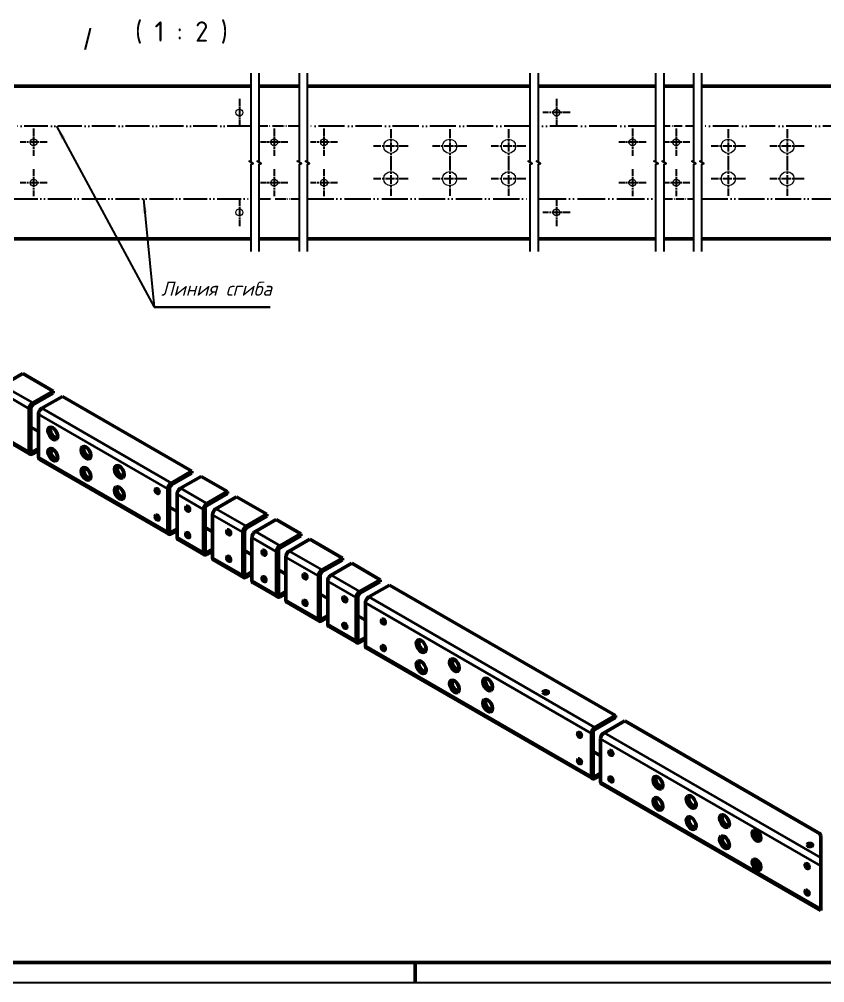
# Model space of a CAD drawing. Header units: millimetres. Extents: x 0 to 1188, y 0 to 840.
# Drawn here: x 398.8 to 796, y 0 to 475.3 of the extents above; entities that cross this region are included whole.
import ezdxf
from ezdxf.enums import TextEntityAlignment as Align

# ---------------------------------------------------------------- set-up
doc = ezdxf.new("R2010")
doc.units = ezdxf.units.MM
doc.header["$LTSCALE"] = 2
doc.linetypes.add('LT_04', pattern=[0.7087, 0.4724, -0.0591, 0.1181, -0.0591])
doc.linetypes.add('LT_16', pattern=[0.68, 0.48, -0.06, 0.01, -0.06, 0.01, -0.06])
for name, color, linetype, lineweight in [('Layer_01', 7, 'Continuous', 35), ('Layer_02', 7, 'Continuous', 50), ('Layer_05', 7, 'Continuous', 50), ('Layer_06', 7, 'Continuous', 25), ('Layer_07', 7, 'Continuous', 25), ('Layer_08', 7, 'Continuous', 25), ('Layer_10', 7, 'LT_04', 25), ('Layer_13', 7, 'Continuous', 50)]:
    doc.layers.add(name, color=color, linetype=linetype, lineweight=lineweight)
doc.styles.add('Style_03', font='GOST Common Italic.ttf')
doc.styles.add('Style_08', font='GOST Common Italic.ttf')
doc.styles.add('Style_09', font='AIGDT___.TTF')
doc.styles.add('Style_10', font='GOST Common.ttf')
doc.dimstyles.new('DimStyle_03', dxfattribs={"dimscale": 2, "dimtxt": 3.5, "dimasz": 3.5, "dimexe": 1, "dimexo": 0, "dimgap": 0.5, "dimtad": 1, "dimrnd": 1e-08, "dimtxsty": 'Style_03', "dimblk": 'Filled-1', "dimcen": 2.5, "dimdle": 15, "dimclrd": 256, "dimclre": 256, "dimclrt": 256, "dimazin": 2, "dimtfac": 0.714286, "dimtdec": 3, "dimtmove": 0, "dimatfit": 3, "dimlwd": -1, "dimlwe": 25})

# ---------------------------------------------------------------- blocks, each defined once
blk = doc.blocks.new('Block_41')
at = {"layer": 'Layer_05'}
for p, q in [((20, 5), (589, 5)), ((297, 5), (297, 0))]:
    blk.add_line(p, q, dxfattribs=at)
at = {"layer": 'Layer_05', "lineweight": 25}
blk.add_line((594, 0), (0, 0), dxfattribs=at)
blk = doc.blocks.new('Block_12')
at = {"layer": 'Layer_13', "lineweight": 30}
blk.add_line((0, 0), (8.181, 0), dxfattribs=at)
at = {"layer": 'Layer_08', "style": 'Style_08'}
blk.add_text('Линия сгиба', height=0.99786, dxfattribs=at).set_placement((0.5, 0.5), align=Align.BOTTOM_LEFT)
blk = doc.blocks.new('Filled-1')
at = {"color": 0}
for p, q in [((0, 0), (-1, 0.143)), ((-1, 0.143), (-1, -0.143)), ((-1, 0), (0, 0)), ((-1, -0.143), (0, 0))]:
    blk.add_line(p, q, dxfattribs=at)
at = {"color": 0, "flags": 128}
blk.add_lwpolyline([(-1, -0.143), (0, 0), (-1, 0.143), (-1, -0.143)], dxfattribs=at)
at = {"color": 0}
blk.add_solid([(-1, -0.143), (0, 0), (-1, 0.143), (-1, -0.143)], dxfattribs=at)

msp = doc.modelspace()

# ---------------------------------------------------------------- linework, layer by layer
at = {"layer": 'Layer_01'}
for p, q in [((390.3673, 294.7115), (405.4265, 286.0171)), ((403.7294, 283.0777), (388.6702, 291.7721)), ((472.1055, 243.6007), (408.2549, 280.4649)), ((409.952, 283.4043), (473.8026, 246.5401)), ((388.6702, 270.5432), (403.7294, 261.8488)), ((404.578, 262.3387), (405.4265, 261.8488)), ((408.2549, 259.236), (472.1055, 222.3718)), ((478.328, 243.9273), (491.2899, 236.4438)), ((489.5929, 233.5044), (476.631, 240.9879)), ((495.8154, 233.831), (510.753, 225.2068)), ((509.0559, 222.2674), (494.1183, 230.8916)), ((472.954, 222.8617), (473.8026, 222.3718)), ((476.631, 219.759), (489.5929, 212.2755)), ((525.7244, 212.6439), (513.5814, 219.6546)), ((515.2785, 222.594), (527.4214, 215.5833)), ((490.4414, 212.7654), (491.2899, 212.2755)), ((494.1183, 209.6627), (509.0559, 201.0385)), ((546.3852, 200.7154), (530.2498, 210.0311)), ((531.9469, 212.9705), (548.0822, 203.6547)), ((509.9045, 201.5284), (510.753, 201.0385)), ((552.6077, 201.042), (566.647, 192.9364)), ((513.5814, 198.4257), (525.7244, 191.415)), ((564.9499, 189.997), (550.9106, 198.1026)), ((526.5729, 191.9049), (527.4214, 191.415)), ((571.1725, 190.3236), (682.6659, 125.9528)), ((530.2498, 188.8022), (546.3852, 179.4864)), ((680.9689, 123.0134), (569.4754, 187.3842)), ((547.2337, 179.9763), (548.0822, 179.4864)), ((550.9106, 176.8737), (564.9499, 168.7681)), ((565.7985, 169.258), (566.647, 168.7681)), ((569.4754, 166.1553), (680.9689, 101.7845)), ((794.0996, 57.6973), (685.4944, 120.4006)), ((687.1914, 123.34), (794.0996, 61.6165)), ((681.8174, 102.2744), (682.6659, 101.7845)), ((685.4944, 99.1717), (794.0996, 36.4684))]:
    msp.add_line(p, q, dxfattribs=at)
at = {"layer": 'Layer_02'}
for p, q in [((396.246, 442.319), (513.1328, 442.319)), ((517.1328, 442.319), (536.9311, 442.319)), ((540.9312, 442.319), (650.8073, 442.319)), ((654.8073, 442.319), (712.8114, 442.319)), ((716.8113, 442.319), (731.4782, 442.319)), ((735.4783, 442.319), (844.0072, 442.319)), ((513.1328, 367.0331), (396.246, 367.0331)), ((536.9311, 367.0331), (517.1328, 367.0331)), ((650.8073, 367.0331), (540.9312, 367.0331)), ((712.8114, 367.0331), (654.8073, 367.0331)), ((731.4782, 367.0331), (716.8113, 367.0331)), ((844.0072, 367.0331), (735.4783, 367.0331)), ((390.3673, 294.7115), (400.5496, 300.5903)), ((400.5496, 300.5903), (415.6088, 291.8958)), ((415.6088, 291.8958), (405.4265, 286.0171)), ((405.4265, 285.0373), (415.6088, 290.916)), ((415.6088, 290.916), (415.6088, 291.8958)), ((409.952, 283.4043), (420.1343, 289.2831)), ((420.1343, 289.2831), (483.9849, 252.4189)), ((403.7294, 283.0777), (403.7294, 261.8488)), ((404.578, 262.3387), (404.578, 283.5676)), ((408.2549, 259.236), (408.2549, 280.4649)), ((408.2549, 271.9733), (404.578, 274.0962)), ((389.1673, 269.4445), (404.2265, 260.7501)), ((408.2549, 263.4818), (405.4265, 261.8488)), ((405.4265, 260.869), (408.2549, 262.502)), ((414.253, 261.7192), (416.0656, 262.7657)), ((408.752, 258.1373), (472.6026, 221.2732)), ((483.9849, 252.4189), (473.8026, 246.5401)), ((483.9849, 251.4391), (483.9849, 252.4189)), ((473.8026, 245.5603), (483.9849, 251.4391)), ((478.328, 243.9273), (488.5104, 249.8061)), ((488.5104, 249.8061), (501.4723, 242.3226)), ((472.1055, 243.6007), (472.1055, 222.3718)), ((472.954, 222.8617), (472.954, 244.0906)), ((476.631, 219.759), (476.631, 240.9879)), ((501.4723, 242.3226), (491.2899, 236.4438)), ((491.2899, 235.464), (501.4723, 241.3428)), ((495.8154, 233.831), (505.9977, 239.7098)), ((501.4723, 241.3428), (501.4723, 242.3226)), ((505.9977, 239.7098), (520.9353, 231.0855)), ((476.631, 232.4964), (472.954, 234.6193)), ((489.5929, 233.5044), (489.5929, 212.2755)), ((490.4414, 212.7654), (490.4414, 233.9943)), ((494.1183, 209.6627), (494.1183, 230.8916)), ((520.9353, 231.0855), (510.753, 225.2068)), ((510.753, 224.227), (520.9353, 230.1058)), ((515.2785, 222.594), (525.4608, 228.4728)), ((520.9353, 230.1058), (520.9353, 231.0855)), ((525.4608, 228.4728), (537.6038, 221.462)), ((476.631, 224.0048), (473.8026, 222.3718)), ((494.1183, 222.4), (490.4414, 224.5229)), ((473.8026, 221.392), (476.631, 223.025)), ((477.128, 218.6604), (490.0899, 211.1768)), ((481.7688, 221.7456), (481.972, 221.8629)), ((509.0559, 222.2674), (509.0559, 201.0385)), ((509.9045, 201.5284), (509.9045, 222.7573)), ((513.5814, 198.4257), (513.5814, 219.6546)), ((537.6038, 221.462), (527.4214, 215.5833)), ((527.4214, 214.6035), (537.6038, 220.4822)), ((531.9469, 212.9705), (542.1292, 218.8492)), ((537.6038, 220.4822), (537.6038, 221.462)), ((542.1292, 218.8492), (558.2645, 209.5335)), ((494.1183, 213.9085), (491.2899, 212.2755)), ((491.2899, 211.2957), (494.1183, 212.9287)), ((513.5814, 211.163), (509.9045, 213.2859)), ((525.7244, 212.6439), (525.7244, 191.415)), ((526.5729, 191.9049), (526.5729, 213.1338)), ((530.2498, 188.8022), (530.2498, 210.0311)), ((558.2645, 209.5335), (548.0822, 203.6547)), ((558.2645, 208.5537), (558.2645, 209.5335)), ((494.6154, 208.564), (509.553, 199.9398)), ((548.0822, 202.6749), (558.2645, 208.5537)), ((552.6077, 201.042), (562.79, 206.9207)), ((562.79, 206.9207), (576.8293, 198.8151)), ((513.5814, 202.6715), (510.753, 201.0385)), ((510.753, 200.0587), (513.5814, 201.6917)), ((530.2498, 201.5395), (526.5729, 203.6624)), ((546.3852, 200.7154), (546.3852, 179.4864)), ((547.2337, 179.9763), (547.2337, 201.2053)), ((514.0785, 197.327), (526.2214, 190.3163)), ((550.9106, 176.8737), (550.9106, 198.1026)), ((576.8293, 198.8151), (566.647, 192.9364)), ((566.647, 191.9566), (576.8293, 197.8353)), ((571.1725, 190.3236), (581.3548, 196.2023)), ((576.8293, 197.8353), (576.8293, 198.8151)), ((581.3548, 196.2023), (692.8483, 131.8316)), ((530.2498, 193.048), (527.4214, 191.415)), ((527.4214, 190.4352), (530.2498, 192.0682)), ((550.9106, 189.611), (547.2337, 191.7339)), ((565.7985, 169.258), (565.7985, 190.4869)), ((530.7469, 187.7035), (546.8822, 178.3878)), ((564.9499, 189.997), (564.9499, 168.7681)), ((569.4754, 166.1553), (569.4754, 187.3842)), ((550.9106, 181.1194), (548.0822, 179.4864)), ((569.4754, 178.8926), (565.7985, 181.0155)), ((548.0822, 178.5067), (550.9106, 180.1396)), ((551.4077, 175.775), (565.447, 167.6694)), ((569.4754, 170.4011), (566.647, 168.7681)), ((566.647, 167.7883), (569.4754, 169.4213)), ((569.9725, 165.0566), (681.4659, 100.6858)), ((692.8483, 131.8316), (682.6659, 125.9528)), ((682.6659, 124.973), (692.8483, 130.8518)), ((687.1914, 123.34), (697.3738, 129.2188)), ((692.8483, 130.8518), (692.8483, 131.8316)), ((697.3738, 129.2188), (792.6938, 74.1857)), ((680.9689, 123.0134), (680.9689, 101.7845)), ((681.8174, 102.2744), (681.8174, 123.5033)), ((685.4944, 99.1717), (685.4944, 120.4006)), ((685.4944, 111.909), (681.8174, 114.0319)), ((685.4944, 103.4175), (682.6659, 101.7845)), ((682.6659, 100.8047), (685.4944, 102.4377)), ((690.4946, 101.0788), (690.8116, 101.2618)), ((685.9914, 98.073), (794.0996, 35.6567)), ((794.0996, 61.6165), (794.0996, 72.2262)), ((794.0996, 61.6165), (794.0996, 57.6973)), ((794.0996, 57.6973), (794.0996, 36.4684)), ((794.0996, 36.4684), (794.0996, 35.6567))]:
    msp.add_line(p, q, dxfattribs=at)
at = {"layer": 'Layer_02', "lineweight": 18}
for centre, radius in [((507.3814, 429.319), 1.7), ((663.7195, 429.319), 1.7), ((405.8814, 414.676), 1.7), ((524.5208, 414.676), 1.7), ((549.0653, 414.676), 1.7), ((582.0653, 412.676), 3.5), ((611.0653, 412.676), 3.5), ((640.0653, 412.676), 3.5), ((701.2195, 414.676), 1.7), ((722.7678, 414.676), 1.7), ((748.4404, 412.676), 3.5), ((777.4404, 412.676), 3.5), ((582.0653, 396.676), 3.5), ((611.0653, 396.676), 3.5), ((640.0653, 396.676), 3.5), ((748.4404, 396.676), 3.5), ((777.4404, 396.676), 3.5), ((405.8814, 394.676), 1.7), ((524.5208, 394.676), 1.7), ((549.0653, 394.676), 1.7), ((701.2195, 394.676), 1.7), ((722.7678, 394.676), 1.7), ((507.3814, 380.0331), 1.7), ((663.7195, 380.0331), 1.7)]:
    msp.add_circle(centre, radius, dxfattribs=at)
at = {"layer": 'Layer_02'}
for centre, major_axis, start_param, end_param in [((405.4265, 284.0575), (-1.2, -2.0785), 3.92699082, 5.49778714), ((405.4265, 284.0575), (0.6, 1.0392), 0.78539816, 2.35619449), ((409.952, 281.4447), (1.2, 2.0785), 0.78539816, 2.35619449), ((415.7746, 271.2244), (1.4, -2.4249), 2.45830586, 6.9664721), ((416.1988, 271.4694), (-1.4, 2.4249), 0.15210876, 2.98948389), ((405.4265, 262.8286), (-1.2, -2.0785), 5.49778714, 7.06858347), ((405.4265, 262.8286), (-0.6, -1.0392), 5.49778714, 7.06858347), ((415.7746, 260.7733), (-1.4, 2.4249), 5.59989852, 9.42477796), ((416.1988, 261.0182), (-1.4, 2.4249), 0.15210876, 2.98948389), ((432.1794, 261.7531), (-1.4, 2.4249), 5.59989852, 9.42477796), ((432.6037, 261.998), (-1.4, 2.4249), 0.15210876, 2.98948389), ((409.952, 260.2158), (-1.2, -2.0785), 5.49778714, 6.28318531), ((415.7746, 260.7733), (1.4, -2.4249), 0, 0.68328679), ((432.1794, 261.7531), (1.4, -2.4249), 0, 0.68328679), ((432.1794, 251.3019), (1.4, -2.4249), 2.45830586, 6.9664721), ((432.6037, 251.5469), (-1.4, 2.4249), 0.15210876, 2.98948389), ((448.5843, 252.2817), (1.4, -2.4249), 2.45830586, 6.9664721), ((449.0086, 252.5267), (-1.4, 2.4249), 0.15210876, 2.98948389), ((448.5843, 241.8306), (-1.4, 2.4249), 5.59989852, 9.42477796), ((449.0086, 242.0755), (-1.4, 2.4249), 0.15210876, 2.98948389), ((467.6762, 243.0553), (0.68, -1.1778), 3.81533856, 5.6094394), ((473.8026, 244.5805), (-1.2, -2.0785), 3.92699082, 5.49778714), ((473.8026, 244.5805), (0.6, 1.0392), 0.78539816, 2.35619449), ((478.328, 241.9677), (1.2, 2.0785), 0.78539816, 2.35619449), ((448.5843, 241.8306), (1.4, -2.4249), 0, 0.68328679), ((482.7258, 234.3664), (0.68, -1.1778), 3.81533856, 5.6094394), ((491.2899, 234.4842), (-1.2, -2.0785), 3.92699082, 5.49778714), ((491.2899, 234.4842), (0.6, 1.0392), 0.78539816, 2.35619449), ((495.8154, 231.8714), (1.2, 2.0785), 0.78539816, 2.35619449), ((467.6762, 229.9914), (0.68, -1.1778), 3.81533856, 5.6094394), ((510.753, 223.2472), (-1.2, -2.0785), 3.92699082, 5.49778714), ((510.753, 223.2472), (0.6, 1.0392), 0.78539816, 2.35619449), ((473.8026, 223.3516), (-1.2, -2.0785), 5.49778714, 7.06858347), ((473.8026, 223.3516), (-0.6, -1.0392), 5.49778714, 7.06858347), ((478.328, 220.7388), (-1.2, -2.0785), 5.49778714, 6.28318531), ((482.7258, 221.3024), (0.68, -1.1778), 3.81533856, 5.6094394), ((502.9385, 222.6966), (0.68, -1.1778), 3.81533856, 5.6094394), ((515.2785, 220.6344), (1.2, 2.0785), 0.78539816, 2.35619449), ((527.4214, 213.6237), (-1.2, -2.0785), 3.92699082, 5.49778714), ((527.4214, 213.6237), (0.6, 1.0392), 0.78539816, 2.35619449), ((491.2899, 213.2553), (-1.2, -2.0785), 5.49778714, 7.06858347), ((491.2899, 213.2553), (-0.6, -1.0392), 5.49778714, 7.06858347), ((495.8154, 210.6425), (-1.2, -2.0785), 5.49778714, 6.28318531), ((502.9385, 209.6326), (0.68, -1.1778), 3.81533856, 5.6094394), ((520.3566, 212.6403), (0.68, -1.1778), 3.81533856, 5.6094394), ((531.9469, 211.0109), (1.2, 2.0785), 0.78539816, 2.35619449), ((510.753, 202.0183), (-1.2, -2.0785), 5.49778714, 7.06858347), ((510.753, 202.0183), (-0.6, -1.0392), 5.49778714, 7.06858347), ((520.3566, 199.5763), (0.68, -1.1778), 3.81533856, 5.6094394), ((540.5693, 200.9705), (0.68, -1.1778), 3.81533856, 5.6094394), ((548.0822, 201.6952), (-1.2, -2.0785), 3.92699082, 5.49778714), ((548.0822, 201.6952), (0.6, 1.0392), 0.78539816, 2.35619449), ((552.6077, 199.0824), (1.2, 2.0785), 0.78539816, 2.35619449), ((515.2785, 199.4055), (-1.2, -2.0785), 5.49778714, 6.28318531), ((527.4214, 192.3948), (-1.2, -2.0785), 5.49778714, 7.06858347), ((527.4214, 192.3948), (-0.6, -1.0392), 5.49778714, 7.06858347), ((560.1831, 189.6464), (0.68, -1.1778), 3.81533856, 5.6094394), ((566.647, 190.9768), (-1.2, -2.0785), 3.92699082, 5.49778714), ((566.647, 190.9768), (0.6, 1.0392), 0.78539816, 2.35619449), ((571.1725, 188.364), (1.2, 2.0785), 0.78539816, 2.35619449), ((531.9469, 189.782), (-1.2, -2.0785), 5.49778714, 6.28318531), ((540.5693, 187.9065), (0.68, -1.1778), 3.81533856, 5.6094394), ((548.0822, 180.4662), (-1.2, -2.0785), 5.49778714, 7.06858347), ((548.0822, 180.4662), (-0.6, -1.0392), 5.49778714, 7.06858347), ((552.6077, 177.8535), (-1.2, -2.0785), 5.49778714, 6.28318531), ((560.1831, 176.5825), (0.68, -1.1778), 3.81533856, 5.6094394), ((579.1981, 178.6681), (0.68, -1.1778), 3.81533856, 5.6094394), ((566.647, 169.7479), (-1.2, -2.0785), 5.49778714, 7.06858347), ((566.647, 169.7479), (-0.6, -1.0392), 5.49778714, 7.06858347), ((597.4415, 166.339), (1.4, -2.4249), 2.45830586, 6.9664721), ((597.8657, 166.5839), (-1.4, 2.4249), 0.15210876, 2.98948389), ((571.1725, 167.1351), (-1.2, -2.0785), 5.49778714, 6.28318531), ((579.1981, 165.6041), (0.68, -1.1778), 3.81533856, 5.6094394), ((597.4415, 155.8878), (-1.4, 2.4249), 5.59989852, 9.42477796), ((597.8657, 156.1328), (-1.4, 2.4249), 0.15210876, 2.98948389), ((613.8464, 156.8676), (-1.4, 2.4249), 5.59989852, 9.42477796), ((614.2706, 157.1126), (-1.4, 2.4249), 0.15210876, 2.98948389), ((597.4415, 155.8878), (1.4, -2.4249), 0, 0.68328679), ((613.8464, 156.8676), (1.4, -2.4249), 0, 0.68328679), ((613.8464, 146.4165), (1.4, -2.4249), 2.45830586, 6.9664721), ((614.2706, 146.6614), (-1.4, 2.4249), 0.15210876, 2.98948389), ((630.2512, 147.3963), (1.4, -2.4249), 2.45830586, 6.9664721), ((630.6755, 147.6412), (-1.4, 2.4249), 0.15210876, 2.98948389), ((658.3941, 142.2523), (-1.36, 0), 3.81533856, 5.6094394), ((630.2512, 136.9451), (-1.4, 2.4249), 5.59989852, 9.42477796), ((630.6755, 137.1901), (-1.4, 2.4249), 0.15210876, 2.98948389), ((630.2512, 136.9451), (1.4, -2.4249), 0, 0.68328679), ((682.6659, 123.9932), (-1.2, -2.0785), 3.92699082, 5.49778714), ((682.6659, 123.9932), (0.6, 1.0392), 0.78539816, 2.35619449), ((675.9303, 122.8197), (0.68, -1.1778), 3.81533856, 5.6094394), ((687.1914, 121.3804), (1.2, 2.0785), 0.78539816, 2.35619449), ((691.4277, 113.8723), (0.68, -1.1778), 3.81533856, 5.6094394), ((675.9303, 109.7558), (0.68, -1.1778), 3.81533856, 5.6094394), ((682.6659, 102.7643), (-1.2, -2.0785), 5.49778714, 7.06858347), ((682.6659, 102.7643), (-0.6, -1.0392), 5.49778714, 7.06858347), ((691.4277, 100.8083), (0.68, -1.1778), 3.81533856, 5.6094394), ((714.1966, 98.9304), (1.4, -2.4249), 2.45830586, 6.9664721), ((714.6208, 99.1754), (-1.4, 2.4249), 0.15210876, 2.98948389), ((687.1914, 100.1515), (-1.2, -2.0785), 5.49778714, 6.28318531), ((714.1966, 88.4792), (-1.4, 2.4249), 5.59989852, 9.42477796), ((714.6208, 88.7242), (-1.4, 2.4249), 0.15210876, 2.98948389), ((730.6015, 89.459), (-1.4, 2.4249), 5.59989852, 9.42477796), ((731.0257, 89.704), (-1.4, 2.4249), 0.15210876, 2.98948389), ((714.1966, 88.4792), (1.4, -2.4249), 0, 0.68328679), ((730.6015, 89.459), (1.4, -2.4249), 0, 0.68328679), ((730.6015, 79.0079), (1.4, -2.4249), 2.45830586, 6.9664721), ((731.0257, 79.2528), (-1.4, 2.4249), 0.15210876, 2.98948389), ((747.0063, 79.9877), (1.4, -2.4249), 2.45830586, 6.9664721), ((747.4306, 80.2326), (-1.4, 2.4249), 0.15210876, 2.98948389), ((747.0063, 69.5365), (-1.4, 2.4249), 5.59989852, 9.42477796), ((747.4306, 69.7815), (-1.4, 2.4249), 0.15210876, 2.98948389), ((763.2698, 73.0475), (-0.9, 1.5588), 0.19133205, 2.9502606), ((789.2996, 72.2262), (4.8, 0), 0, 0.78539816), ((747.0063, 69.5365), (1.4, -2.4249), 0, 0.68328679), ((788.7256, 67.0054), (-1.36, 0), 3.81533856, 5.6094394), ((763.2698, 58.6771), (-0.9, 1.5588), 0.19133205, 2.9502606), ((788.16, 58.0239), (0.68, -1.1778), 3.81533856, 5.6094394), ((788.16, 44.96), (0.68, -1.1778), 3.81533856, 5.6094394), ((788.7256, 43.8169), (1.36, 0), 2.00750261, 2.47393038)]:
    msp.add_ellipse(centre, major_axis=major_axis, ratio=0.57735027, start_param=start_param, end_param=end_param, dxfattribs=at)
for centre, major_axis in [((415.3503, 270.9795), (1.7, -2.9445)), ((415.3503, 260.5283), (-1.7, 2.9445)), ((431.7552, 261.5081), (-1.7, 2.9445)), ((431.7552, 251.057), (1.7, -2.9445)), ((448.1601, 252.0368), (1.7, -2.9445)), ((448.1601, 241.5856), (-1.7, 2.9445)), ((466.8277, 242.5654), (-0.68, 1.1778)), ((481.8773, 233.8765), (-0.68, 1.1778)), ((466.8277, 229.5015), (-0.68, 1.1778)), ((502.09, 222.2067), (-0.68, 1.1778)), ((481.8773, 220.8126), (-0.68, 1.1778)), ((502.09, 209.1427), (-0.68, 1.1778)), ((519.5081, 212.1504), (-0.68, 1.1778)), ((519.5081, 199.0864), (-0.68, 1.1778)), ((539.7208, 200.4806), (-0.68, 1.1778)), ((559.3346, 189.1565), (-0.68, 1.1778)), ((539.7208, 187.4166), (-0.68, 1.1778)), ((559.3346, 176.0926), (-0.68, 1.1778)), ((578.3496, 178.1782), (-0.68, 1.1778)), ((578.3496, 165.1142), (-0.68, 1.1778)), ((597.0172, 166.094), (1.7, -2.9445)), ((597.0172, 155.6429), (-1.7, 2.9445)), ((613.4221, 156.6227), (-1.7, 2.9445)), ((613.4221, 146.1715), (1.7, -2.9445)), ((629.827, 147.1513), (1.7, -2.9445)), ((658.3941, 143.2321), (-1.36, 0)), ((629.827, 136.7002), (-1.7, 2.9445)), ((675.0818, 122.3298), (-0.68, 1.1778)), ((690.5792, 113.3824), (-0.68, 1.1778)), ((675.0818, 109.2659), (-0.68, 1.1778)), ((690.5792, 100.3184), (-0.68, 1.1778)), ((713.7723, 98.6855), (1.7, -2.9445)), ((713.7723, 88.2343), (-1.7, 2.9445)), ((730.1772, 89.2141), (-1.7, 2.9445)), ((730.1772, 78.7629), (1.7, -2.9445)), ((746.5821, 79.7427), (1.7, -2.9445)), ((746.5821, 69.2916), (-1.7, 2.9445)), ((762.4213, 72.5576), (-1.52, 2.6327)), ((762.9275, 72.8498), (0.9, -1.5588)), ((788.7256, 67.9852), (-1.36, 0)), ((762.4213, 58.1872), (-1.52, 2.6327)), ((762.9275, 58.4795), (0.9, -1.5588)), ((787.3114, 57.534), (-0.68, 1.1778)), ((787.3114, 44.4701), (-0.68, 1.1778))]:
    msp.add_ellipse(centre, major_axis=major_axis, ratio=0.57735027, dxfattribs=at)
at = {"layer": 'Layer_06', "flags": 128}
for points in [[(513.1328, 360.6831), (513.1328, 403.8307), (514.1328, 404.0987), (512.1328, 405.2534), (513.1328, 405.5213), (513.1328, 448.669)], [(517.1328, 360.6831), (517.1328, 403.8307), (518.1328, 404.0987), (516.1328, 405.2534), (517.1328, 405.5213), (517.1328, 448.669)], [(536.9311, 360.6831), (536.9311, 403.8307), (537.9311, 404.0987), (535.9312, 405.2534), (536.9311, 405.5213), (536.9311, 448.669)], [(540.9312, 360.6831), (540.9312, 403.8307), (541.9311, 404.0987), (539.9312, 405.2534), (540.9312, 405.5213), (540.9312, 448.669)], [(650.8073, 360.6831), (650.8073, 403.8307), (651.8073, 404.0987), (649.8073, 405.2534), (650.8073, 405.5213), (650.8073, 448.669)], [(654.8073, 360.6831), (654.8073, 403.8307), (655.8073, 404.0987), (653.8074, 405.2534), (654.8073, 405.5213), (654.8073, 448.669)], [(712.8114, 360.6831), (712.8114, 403.8307), (713.8114, 404.0987), (711.8114, 405.2534), (712.8114, 405.5213), (712.8114, 448.669)], [(716.8114, 360.6831), (716.8114, 403.8307), (717.8114, 404.0987), (715.8114, 405.2534), (716.8114, 405.5213), (716.8114, 448.669)], [(731.4782, 360.6831), (731.4782, 403.8307), (732.4782, 404.0987), (730.4782, 405.2534), (731.4782, 405.5213), (731.4782, 448.669)], [(735.4782, 360.6831), (735.4782, 403.8307), (736.4782, 404.0987), (734.4782, 405.2534), (735.4782, 405.5213), (735.4782, 448.669)]]:
    msp.add_lwpolyline(points, dxfattribs=at)
at = {"layer": 'Layer_07', "linetype": 'LT_04', "ltscale": 3.72192}
for p, q in [((507.3814, 436.019), (507.3814, 422.619)), ((663.7195, 436.019), (663.7195, 422.619)), ((670.4195, 429.319), (657.0195, 429.319)), ((405.8814, 421.376), (405.8814, 407.976)), ((524.5208, 421.376), (524.5208, 407.976)), ((549.0653, 421.376), (549.0653, 407.976)), ((701.2195, 421.376), (701.2195, 407.976)), ((722.7678, 421.376), (722.7678, 407.976)), ((412.5814, 414.676), (399.1814, 414.676)), ((531.2208, 414.676), (517.8208, 414.676)), ((555.7653, 414.676), (542.3653, 414.676)), ((707.9195, 414.676), (694.5195, 414.676)), ((405.8814, 401.376), (405.8814, 387.976)), ((524.5208, 401.376), (524.5208, 387.976)), ((549.0653, 401.376), (549.0653, 387.976)), ((701.2195, 401.376), (701.2195, 387.976)), ((722.7678, 401.376), (722.7678, 387.976)), ((412.5814, 394.676), (399.1814, 394.676)), ((531.2208, 394.676), (517.8208, 394.676)), ((555.7653, 394.676), (542.3653, 394.676)), ((707.9195, 394.676), (694.5195, 394.676)), ((507.3814, 386.7331), (507.3814, 373.3331)), ((663.7195, 386.7331), (663.7195, 373.3331)), ((670.4195, 380.0331), (657.0195, 380.0331))]:
    msp.add_line(p, q, dxfattribs=at)
at = {"layer": 'Layer_07', "linetype": 'LT_04', "ltscale": 4.721865}
for p, q in [((582.0653, 421.176), (582.0653, 404.176)), ((611.0653, 421.176), (611.0653, 404.176)), ((640.0653, 421.176), (640.0653, 404.176)), ((748.4404, 421.176), (748.4404, 404.176)), ((777.4404, 421.176), (777.4404, 404.176)), ((590.5653, 412.676), (573.5653, 412.676)), ((619.5653, 412.676), (602.5653, 412.676)), ((648.5653, 412.676), (631.5653, 412.676)), ((756.9404, 412.676), (739.9404, 412.676)), ((785.9404, 412.676), (768.9404, 412.676)), ((582.0653, 405.176), (582.0653, 388.176)), ((611.0653, 405.176), (611.0653, 388.176)), ((640.0653, 405.176), (640.0653, 388.176)), ((748.4404, 405.176), (748.4404, 388.176)), ((777.4404, 405.176), (777.4404, 388.176)), ((590.5653, 396.676), (573.5653, 396.676)), ((619.5653, 396.676), (602.5653, 396.676)), ((648.5653, 396.676), (631.5653, 396.676)), ((756.9404, 396.676), (739.9404, 396.676)), ((785.9404, 396.676), (768.9404, 396.676))]:
    msp.add_line(p, q, dxfattribs=at)
at = {"layer": 'Layer_07', "linetype": 'LT_04', "ltscale": 3.515395}
for p, q in [((729.4678, 414.676), (716.8114, 414.676)), ((729.4678, 394.676), (716.8114, 394.676))]:
    msp.add_line(p, q, dxfattribs=at)
at = {"layer": 'Layer_10', "linetype": 'LT_16', "ltscale": 12.278028}
for p, q in [((513.1328, 422.6225), (396.246, 422.6225)), ((396.246, 386.7296), (513.1328, 386.7296))]:
    msp.add_line(p, q, dxfattribs=at)
at = {"layer": 'Layer_10', "linetype": 'LT_16', "ltscale": 5.731228}
for p, q in [((536.9311, 422.6225), (517.1328, 422.6225)), ((517.1328, 386.7296), (536.9311, 386.7296))]:
    msp.add_line(p, q, dxfattribs=at)
at = {"layer": 'Layer_10', "linetype": 'LT_16', "ltscale": 13.465219}
for p, q in [((650.8073, 422.6225), (540.9312, 422.6225)), ((540.9312, 386.7296), (650.8073, 386.7296))]:
    msp.add_line(p, q, dxfattribs=at)
at = {"layer": 'Layer_10', "linetype": 'LT_16', "ltscale": 14.216673}
for p, q in [((712.8114, 422.6225), (654.8073, 422.6225)), ((654.8073, 386.7296), (712.8114, 386.7296))]:
    msp.add_line(p, q, dxfattribs=at)
at = {"layer": 'Layer_10', "linetype": 'LT_16', "ltscale": 4.24576}
for p, q in [((731.4782, 422.6225), (716.8113, 422.6225)), ((716.8113, 386.7296), (731.4782, 386.7296))]:
    msp.add_line(p, q, dxfattribs=at)
at = {"layer": 'Layer_10', "linetype": 'LT_16', "ltscale": 13.300116}
for p, q in [((844.0072, 422.6225), (735.4783, 422.6225)), ((735.4783, 386.7296), (844.0072, 386.7296))]:
    msp.add_line(p, q, dxfattribs=at)

# ---------------------------------------------------------------- block references
for name, p, xscale, yscale, zscale in [('Block_41', (0, 0), 2, 2, 2), ('Block_12', (465.313, 333.3238), 6.99999988079071, 6.99999988079071, 6.99999988079071)]:
    msp.add_blockref(name, p, dxfattribs=dict(xscale=xscale, yscale=yscale, zscale=zscale))

# ---------------------------------------------------------------- texts
at = {"layer": 'Layer_08', "char_height": 10, "attachment_point": 7}
for s, insert, style in [('( 1 : 2 )', (455.9126, 463.2914), 'Style_10'), ('/', (430.7471, 460.391), 'Style_09')]:
    msp.add_mtext(s, dxfattribs=dict(at, insert=insert, style=style))

# ---------------------------------------------------------------- leaders
at = {"layer": 'Layer_08'}
for points in [[(417.2285, 422.6225), (465.313, 333.3238)], [(460.081, 386.7296), (465.313, 333.3238)]]:
    msp.add_leader(points, dimstyle='DimStyle_03', override={"dimtad": 0}, dxfattribs=at)

doc.saveas('drawing.dxf')
